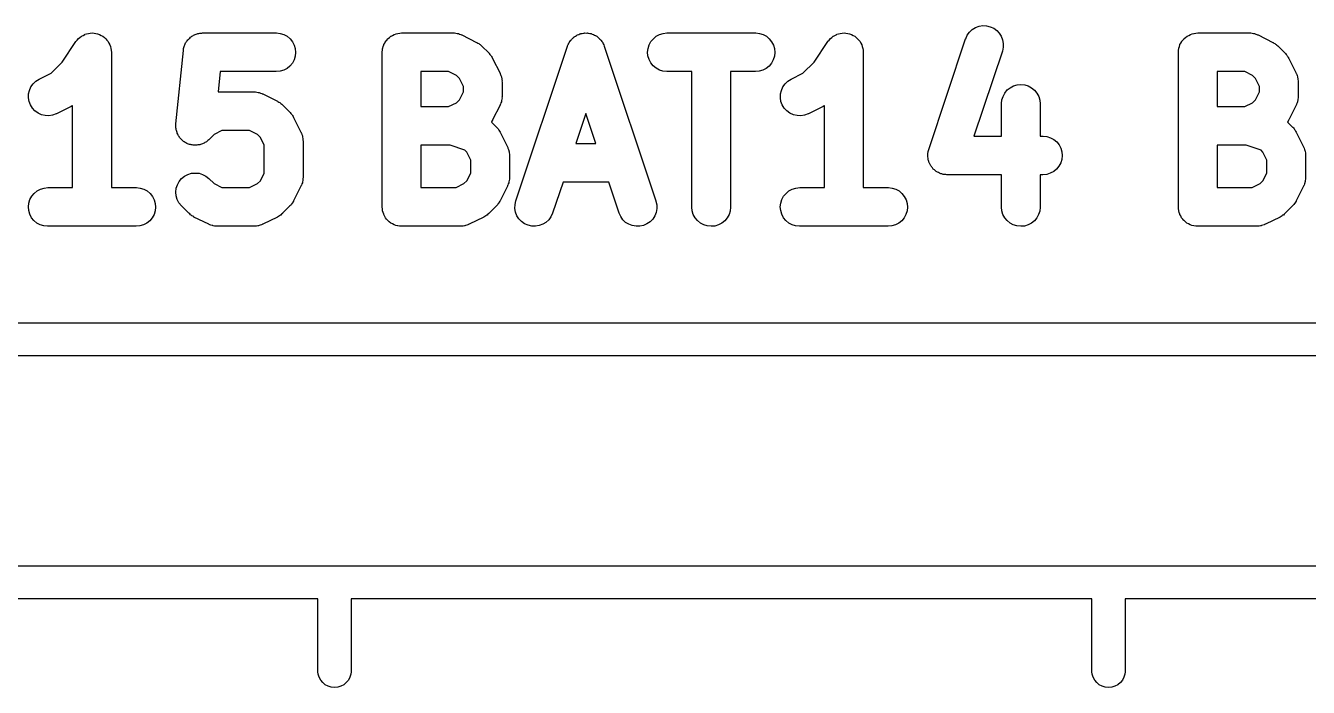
# Model space of a CAD drawing. Extents: x 1 to 169, y -122 to 5.
# Drawn here: x 15.85 to 21.65, y -121.65 to -118.66 of the extents above; entities that cross this region are included whole.
import ezdxf

# ---------------------------------------------------------------- set-up
doc = ezdxf.new("R2010")
doc.units = 0
doc.header["$MEASUREMENT"] = 0
doc.layers.add('BLACK', color=7, linetype='CONTINUOUS')

msp = doc.modelspace()

# ---------------------------------------------------------------- linework, layer by layer
at = {"layer": 'BLACK', "linetype": 'CONTINUOUS'}
for p, q in [((20.1338, -118.674), (20.1484, -118.665)), ((20.1484, -118.665), (20.1644, -118.659)), ((20.1644, -118.659), (20.1812, -118.656)), ((20.1812, -118.656), (20.1983, -118.657)), ((20.1983, -118.657), (20.2149, -118.661)), ((20.2149, -118.661), (20.2305, -118.668)), ((20.2305, -118.668), (20.2443, -118.678)), ((16.0187, -118.821), (16.0805, -118.728)), ((16.0805, -118.728), (16.0811, -118.727)), ((16.0811, -118.727), (16.0811, -118.727)), ((16.0811, -118.727), (16.0811, -118.727)), ((16.0811, -118.727), (16.0812, -118.727)), ((16.0812, -118.727), (16.0865, -118.721)), ((16.0865, -118.721), (16.0921, -118.714)), ((16.0921, -118.714), (16.0922, -118.714)), ((16.0922, -118.714), (16.0985, -118.709)), ((16.0922, -118.714), (16.0922, -118.714)), ((16.0985, -118.709), (16.1054, -118.703)), ((16.1054, -118.703), (16.1055, -118.703)), ((16.1055, -118.703), (16.1127, -118.7)), ((16.1055, -118.703), (16.1055, -118.703)), ((16.1127, -118.7), (16.1206, -118.696)), ((16.1206, -118.696), (16.1207, -118.695)), ((16.1206, -118.696), (16.1206, -118.696)), ((16.1207, -118.695), (16.1288, -118.693)), ((16.1288, -118.693), (16.1369, -118.691)), ((16.1369, -118.691), (16.137, -118.691)), ((16.137, -118.691), (16.1371, -118.691)), ((16.1371, -118.691), (16.1457, -118.69)), ((16.1457, -118.69), (16.1539, -118.689)), ((16.1539, -118.689), (16.154, -118.689)), ((16.154, -118.689), (16.1541, -118.689)), ((16.1541, -118.689), (16.1624, -118.69)), ((16.1624, -118.69), (16.1709, -118.691)), ((16.1709, -118.691), (16.171, -118.691)), ((16.171, -118.691), (16.1711, -118.691)), ((16.1711, -118.691), (16.1789, -118.693)), ((16.1789, -118.693), (16.1872, -118.696)), ((16.1872, -118.696), (16.1873, -118.696)), ((16.1873, -118.696), (16.1874, -118.696)), ((16.1874, -118.696), (16.1947, -118.7)), ((16.1947, -118.7), (16.2023, -118.704)), ((16.2023, -118.704), (16.2023, -118.704)), ((16.2023, -118.704), (16.2024, -118.704)), ((16.2024, -118.704), (16.2092, -118.71)), ((16.2092, -118.71), (16.2154, -118.715)), ((16.2154, -118.715), (16.2155, -118.715)), ((16.2155, -118.715), (16.2155, -118.715)), ((16.2155, -118.715), (16.2209, -118.722)), ((16.2209, -118.722), (16.2262, -118.728)), ((16.2262, -118.728), (16.2262, -118.728)), ((16.2262, -118.728), (16.2263, -118.728)), ((16.2263, -118.728), (16.2301, -118.736)), ((16.5789, -118.731), (16.5808, -118.728)), ((16.5808, -118.728), (16.5838, -118.724)), ((16.5838, -118.724), (16.5864, -118.72)), ((16.5864, -118.72), (16.5892, -118.718)), ((16.5892, -118.718), (16.5917, -118.715)), ((16.5917, -118.715), (16.5953, -118.712)), ((16.5953, -118.712), (16.5986, -118.708)), ((16.5986, -118.708), (16.6019, -118.706)), ((16.6019, -118.706), (16.6049, -118.704)), ((16.6049, -118.704), (16.609, -118.702)), ((16.609, -118.702), (16.6129, -118.699)), ((16.6129, -118.699), (16.6166, -118.698)), ((16.6166, -118.698), (16.62, -118.696)), ((16.62, -118.696), (16.6245, -118.694)), ((16.6245, -118.694), (16.6288, -118.693)), ((16.6288, -118.693), (16.6326, -118.692)), ((16.6326, -118.692), (16.6363, -118.691)), ((16.6363, -118.691), (16.641, -118.69)), ((16.641, -118.69), (16.6456, -118.69)), ((16.6456, -118.69), (16.6495, -118.69)), ((16.6495, -118.69), (16.6533, -118.689)), ((16.6533, -118.689), (16.9867, -118.689)), ((16.9867, -118.689), (16.9879, -118.689)), ((16.9879, -118.689), (17.0049, -118.691)), ((17.0049, -118.691), (17.0211, -118.696)), ((17.0211, -118.696), (17.0361, -118.704)), ((17.0361, -118.704), (17.0492, -118.715)), ((17.0492, -118.715), (17.0599, -118.729)), ((17.4769, -118.735), (17.4808, -118.728)), ((17.4808, -118.728), (17.481, -118.727)), ((17.481, -118.727), (17.4811, -118.727)), ((17.4811, -118.727), (17.4865, -118.721)), ((17.4865, -118.721), (17.4917, -118.715)), ((17.4917, -118.715), (17.4919, -118.714)), ((17.4919, -118.714), (17.4921, -118.714)), ((17.4921, -118.714), (17.4986, -118.709)), ((17.4986, -118.709), (17.5049, -118.704)), ((17.5049, -118.704), (17.5052, -118.704)), ((17.5052, -118.704), (17.5054, -118.703)), ((17.5054, -118.703), (17.5127, -118.7)), ((17.5127, -118.7), (17.52, -118.696)), ((17.52, -118.696), (17.5203, -118.696)), ((17.5203, -118.696), (17.5206, -118.696)), ((17.5206, -118.696), (17.5284, -118.693)), ((17.5284, -118.693), (17.5363, -118.691)), ((17.5363, -118.691), (17.5366, -118.691)), ((17.5366, -118.691), (17.5369, -118.691)), ((17.5369, -118.691), (17.5451, -118.69)), ((17.5451, -118.69), (17.5533, -118.689)), ((17.5533, -118.689), (17.7867, -118.689)), ((17.7867, -118.689), (17.7879, -118.689)), ((17.7879, -118.689), (17.7904, -118.689)), ((17.7904, -118.689), (17.793, -118.689)), ((17.793, -118.689), (17.7989, -118.69)), ((17.7989, -118.69), (17.8049, -118.691)), ((17.8049, -118.691), (17.8073, -118.692)), ((17.8073, -118.692), (17.8099, -118.692)), ((17.8099, -118.692), (17.8154, -118.694)), ((17.8154, -118.694), (17.8211, -118.696)), ((17.8211, -118.696), (17.8234, -118.697)), ((17.8234, -118.697), (17.8258, -118.698)), ((17.8258, -118.698), (17.8925, -118.732)), ((18.3112, -118.732), (18.3148, -118.727)), ((18.3148, -118.727), (18.3181, -118.722)), ((18.3181, -118.722), (18.3198, -118.721)), ((18.3198, -118.721), (18.3213, -118.719)), ((18.3213, -118.719), (18.3257, -118.714)), ((18.3257, -118.714), (18.3299, -118.71)), ((18.3299, -118.71), (18.332, -118.709)), ((18.332, -118.709), (18.3338, -118.707)), ((18.3338, -118.707), (18.339, -118.704)), ((18.339, -118.704), (18.3439, -118.7)), ((18.3439, -118.7), (18.3462, -118.699)), ((18.3462, -118.699), (18.3484, -118.698)), ((18.3484, -118.698), (18.354, -118.696)), ((18.354, -118.696), (18.3596, -118.693)), ((18.3596, -118.693), (18.362, -118.693)), ((18.362, -118.693), (18.3644, -118.692)), ((18.3644, -118.692), (18.3703, -118.691)), ((18.3703, -118.691), (18.3763, -118.69)), ((18.3763, -118.69), (18.3788, -118.69)), ((18.3788, -118.69), (18.3812, -118.689)), ((18.3812, -118.689), (18.3873, -118.69)), ((18.3873, -118.69), (18.3933, -118.689)), ((18.3933, -118.689), (18.3958, -118.69)), ((18.3958, -118.69), (18.3983, -118.69)), ((18.3983, -118.69), (18.4042, -118.691)), ((18.4042, -118.691), (18.4101, -118.692)), ((18.4101, -118.692), (18.4125, -118.693)), ((18.4125, -118.693), (18.4149, -118.694)), ((18.4149, -118.694), (18.4204, -118.696)), ((18.4204, -118.696), (18.4261, -118.699)), ((18.4261, -118.699), (18.4282, -118.7)), ((18.4282, -118.7), (18.4305, -118.701)), ((18.4305, -118.701), (18.4354, -118.704)), ((18.4354, -118.704), (18.4405, -118.708)), ((18.4405, -118.708), (18.4423, -118.709)), ((18.4423, -118.709), (18.4443, -118.711)), ((18.4443, -118.711), (18.4485, -118.715)), ((18.4485, -118.715), (18.4529, -118.719)), ((18.4529, -118.719), (18.4543, -118.721)), ((18.4543, -118.721), (18.456, -118.723)), ((18.456, -118.723), (18.4592, -118.728)), ((18.4592, -118.728), (18.4627, -118.733)), ((18.6727, -118.743), (18.6808, -118.728)), ((18.6808, -118.728), (18.6917, -118.715)), ((18.6917, -118.715), (18.7049, -118.704)), ((18.7049, -118.704), (18.72, -118.696)), ((18.72, -118.696), (18.7363, -118.691)), ((18.7363, -118.691), (18.7533, -118.689)), ((18.7533, -118.689), (19.1533, -118.689)), ((19.1533, -118.689), (19.1546, -118.689)), ((19.1546, -118.689), (19.1715, -118.691)), ((19.1715, -118.691), (19.1878, -118.696)), ((19.1878, -118.696), (19.2028, -118.704)), ((19.2028, -118.704), (19.2158, -118.715)), ((19.2158, -118.715), (19.2265, -118.729)), ((19.4187, -118.821), (19.4805, -118.728)), ((19.4805, -118.728), (19.4811, -118.727)), ((19.4811, -118.727), (19.4811, -118.727)), ((19.4811, -118.727), (19.4811, -118.727)), ((19.4811, -118.727), (19.4812, -118.727)), ((19.4812, -118.727), (19.4865, -118.721)), ((19.4865, -118.721), (19.4921, -118.714)), ((19.4921, -118.714), (19.4922, -118.714)), ((19.4922, -118.714), (19.4985, -118.709)), ((19.4922, -118.714), (19.4922, -118.714)), ((19.4985, -118.709), (19.5054, -118.703)), ((19.5054, -118.703), (19.5055, -118.703)), ((19.5055, -118.703), (19.5127, -118.7)), ((19.5055, -118.703), (19.5055, -118.703)), ((19.5127, -118.7), (19.5206, -118.696)), ((19.5206, -118.696), (19.5207, -118.695)), ((19.5206, -118.696), (19.5206, -118.696)), ((19.5207, -118.695), (19.5288, -118.693)), ((19.5288, -118.693), (19.5369, -118.691)), ((19.5369, -118.691), (19.537, -118.691)), ((19.537, -118.691), (19.5371, -118.691)), ((19.5371, -118.691), (19.5457, -118.69)), ((19.5457, -118.69), (19.5539, -118.689)), ((19.5539, -118.689), (19.554, -118.689)), ((19.554, -118.689), (19.5541, -118.689)), ((19.5541, -118.689), (19.5624, -118.69)), ((19.5624, -118.69), (19.5709, -118.691)), ((19.5709, -118.691), (19.571, -118.691)), ((19.571, -118.691), (19.5711, -118.691)), ((19.5711, -118.691), (19.5789, -118.693)), ((19.5789, -118.693), (19.5872, -118.696)), ((19.5872, -118.696), (19.5873, -118.696)), ((19.5873, -118.696), (19.5874, -118.696)), ((19.5874, -118.696), (19.5947, -118.7)), ((19.5947, -118.7), (19.6023, -118.704)), ((19.6023, -118.704), (19.6023, -118.704)), ((19.6023, -118.704), (19.6024, -118.704)), ((19.6024, -118.704), (19.6092, -118.71)), ((19.6092, -118.71), (19.6154, -118.715)), ((19.6154, -118.715), (19.6155, -118.715)), ((19.6155, -118.715), (19.6155, -118.715)), ((19.6155, -118.715), (19.6209, -118.722)), ((19.6209, -118.722), (19.6262, -118.728)), ((19.6262, -118.728), (19.6262, -118.728)), ((19.6262, -118.728), (19.6263, -118.728)), ((19.6263, -118.728), (19.6301, -118.736)), ((19.937, -119.216), (20.1037, -118.716)), ((20.1037, -118.716), (20.1041, -118.715)), ((20.1041, -118.715), (20.1112, -118.699)), ((20.1112, -118.699), (20.1213, -118.685)), ((20.1213, -118.685), (20.1338, -118.674)), ((20.2443, -118.678), (20.256, -118.69)), ((20.256, -118.69), (20.2651, -118.704)), ((20.2651, -118.704), (20.2711, -118.72)), ((20.2711, -118.72), (20.274, -118.737)), ((21.0769, -118.735), (21.0808, -118.728)), ((21.0808, -118.728), (21.081, -118.727)), ((21.081, -118.727), (21.0811, -118.727)), ((21.0811, -118.727), (21.0865, -118.721)), ((21.0865, -118.721), (21.0917, -118.715)), ((21.0917, -118.715), (21.0919, -118.714)), ((21.0919, -118.714), (21.0921, -118.714)), ((21.0921, -118.714), (21.0986, -118.709)), ((21.0986, -118.709), (21.1049, -118.704)), ((21.1049, -118.704), (21.1052, -118.704)), ((21.1052, -118.704), (21.1054, -118.703)), ((21.1054, -118.703), (21.1127, -118.7)), ((21.1127, -118.7), (21.12, -118.696)), ((21.12, -118.696), (21.1203, -118.696)), ((21.1203, -118.696), (21.1206, -118.696)), ((21.1206, -118.696), (21.1284, -118.693)), ((21.1284, -118.693), (21.1363, -118.691)), ((21.1363, -118.691), (21.1366, -118.691)), ((21.1366, -118.691), (21.1369, -118.691)), ((21.1369, -118.691), (21.1451, -118.69)), ((21.1451, -118.69), (21.1533, -118.689)), ((21.1533, -118.689), (21.3867, -118.689)), ((21.3867, -118.689), (21.3879, -118.689)), ((21.3879, -118.689), (21.3904, -118.689)), ((21.3904, -118.689), (21.393, -118.689)), ((21.393, -118.689), (21.3989, -118.69)), ((21.3989, -118.69), (21.4049, -118.691)), ((21.4049, -118.691), (21.4073, -118.692)), ((21.4073, -118.692), (21.4099, -118.692)), ((21.4099, -118.692), (21.4154, -118.694)), ((21.4154, -118.694), (21.4211, -118.696)), ((21.4211, -118.696), (21.4234, -118.697)), ((21.4234, -118.697), (21.4258, -118.698)), ((21.4258, -118.698), (21.4925, -118.732)), ((16.2301, -118.736), (16.2342, -118.743)), ((16.2342, -118.743), (16.2343, -118.743)), ((16.2343, -118.743), (16.2343, -118.743)), ((16.2343, -118.743), (16.2365, -118.751)), ((16.2365, -118.751), (16.2392, -118.76)), ((16.2392, -118.76), (16.2392, -118.76)), ((16.2392, -118.76), (16.2392, -118.76)), ((16.2392, -118.76), (16.2399, -118.767)), ((16.2399, -118.767), (16.2408, -118.777)), ((16.2408, -118.777), (16.2408, -119.389)), ((16.5329, -119.101), (16.5663, -118.768)), ((16.5663, -118.768), (16.5664, -118.767)), ((16.5664, -118.767), (16.5672, -118.763)), ((16.5672, -118.763), (16.5676, -118.759)), ((16.5676, -118.759), (16.569, -118.755)), ((16.569, -118.755), (16.57, -118.75)), ((16.57, -118.75), (16.5715, -118.746)), ((16.5715, -118.746), (16.5727, -118.743)), ((16.5727, -118.743), (16.5749, -118.739)), ((16.5749, -118.739), (16.5767, -118.734)), ((16.5767, -118.734), (16.5789, -118.731)), ((17.0599, -118.729), (17.0678, -118.744)), ((17.0678, -118.744), (17.0726, -118.76)), ((17.0742, -118.777), (17.0724, -118.794)), ((17.0726, -118.76), (17.0742, -118.777)), ((17.4658, -118.775), (17.4668, -118.767)), ((17.4658, -118.776), (17.4658, -118.775)), ((17.4658, -118.777), (17.4658, -118.776)), ((17.4658, -118.776), (17.4658, -118.776)), ((17.4658, -118.776), (17.4658, -118.776)), ((17.4658, -119.477), (17.4658, -118.777)), ((17.4668, -118.767), (17.4676, -118.759)), ((17.4676, -118.759), (17.4677, -118.759)), ((17.4677, -118.758), (17.4702, -118.751)), ((17.4677, -118.759), (17.4677, -118.758)), ((17.4702, -118.751), (17.4727, -118.743)), ((17.4727, -118.743), (17.4728, -118.742)), ((17.4728, -118.742), (17.4729, -118.742)), ((17.4729, -118.742), (17.4769, -118.735)), ((17.8925, -118.732), (17.8936, -118.732)), ((17.8936, -118.732), (17.8977, -118.735)), ((17.8977, -118.735), (17.902, -118.737)), ((17.902, -118.737), (17.9048, -118.74)), ((17.9048, -118.74), (17.9079, -118.742)), ((17.9079, -118.742), (17.9114, -118.745)), ((17.9114, -118.745), (17.9152, -118.748)), ((17.9152, -118.748), (17.9485, -118.781)), ((17.9485, -118.781), (17.9494, -118.782)), ((17.9494, -118.782), (17.9525, -118.786)), ((17.9525, -118.786), (17.9558, -118.79)), ((18.0703, -119.449), (18.3037, -118.749)), ((18.3037, -118.749), (18.3041, -118.748)), ((18.3041, -118.748), (18.3066, -118.742)), ((18.3066, -118.742), (18.3088, -118.737)), ((18.3088, -118.737), (18.3102, -118.735)), ((18.3102, -118.735), (18.3112, -118.732)), ((18.4627, -118.733), (18.4637, -118.736)), ((18.4637, -118.736), (18.4651, -118.738)), ((18.4651, -118.738), (18.4672, -118.743)), ((18.4672, -118.743), (18.4697, -118.749)), ((18.4697, -118.749), (18.703, -119.449)), ((18.6658, -118.776), (18.6676, -118.759)), ((18.6674, -118.793), (18.6658, -118.776)), ((18.6676, -118.759), (18.6727, -118.743)), ((19.2265, -118.729), (19.2345, -118.744)), ((19.2345, -118.744), (19.2393, -118.76)), ((19.2408, -118.777), (19.239, -118.794)), ((19.2393, -118.76), (19.2408, -118.777)), ((19.6301, -118.736), (19.6342, -118.743)), ((19.6342, -118.743), (19.6343, -118.743)), ((19.6343, -118.743), (19.6343, -118.743)), ((19.6343, -118.743), (19.6365, -118.751)), ((19.6365, -118.751), (19.6392, -118.76)), ((19.6392, -118.76), (19.6392, -118.76)), ((19.6392, -118.76), (19.6392, -118.76)), ((19.6392, -118.76), (19.6399, -118.767)), ((19.6399, -118.767), (19.6408, -118.777)), ((19.6408, -118.777), (19.6408, -119.389)), ((20.2697, -118.771), (20.1414, -119.156)), ((20.2735, -118.754), (20.2697, -118.771)), ((20.274, -118.737), (20.2735, -118.754)), ((21.0658, -118.775), (21.0668, -118.767)), ((21.0658, -118.776), (21.0658, -118.775)), ((21.0658, -118.777), (21.0658, -118.776)), ((21.0658, -118.776), (21.0658, -118.776)), ((21.0658, -118.776), (21.0658, -118.776)), ((21.0658, -119.477), (21.0658, -118.777)), ((21.0668, -118.767), (21.0676, -118.759)), ((21.0676, -118.759), (21.0677, -118.759)), ((21.0677, -118.758), (21.0702, -118.751)), ((21.0677, -118.759), (21.0677, -118.758)), ((21.0702, -118.751), (21.0727, -118.743)), ((21.0727, -118.743), (21.0728, -118.742)), ((21.0728, -118.742), (21.0729, -118.742)), ((21.0729, -118.742), (21.0769, -118.735)), ((21.4925, -118.732), (21.4936, -118.732)), ((21.4936, -118.732), (21.4977, -118.735)), ((21.4977, -118.735), (21.502, -118.737)), ((21.502, -118.737), (21.5048, -118.74)), ((21.5048, -118.74), (21.5079, -118.742)), ((21.5079, -118.742), (21.5114, -118.745)), ((21.5114, -118.745), (21.5152, -118.748)), ((21.5152, -118.748), (21.5485, -118.781)), ((21.5485, -118.781), (21.5494, -118.782)), ((21.5494, -118.782), (21.5525, -118.786)), ((21.5525, -118.786), (21.5558, -118.79)), ((15.9682, -118.871), (16.0187, -118.821)), ((17.0483, -118.839), (17.0351, -118.85)), ((17.0592, -118.826), (17.0483, -118.839)), ((17.0673, -118.811), (17.0592, -118.826)), ((17.0724, -118.794), (17.0673, -118.811)), ((17.9558, -118.79), (17.9578, -118.793)), ((17.9578, -118.793), (17.96, -118.796)), ((17.96, -118.796), (17.9623, -118.8)), ((17.9623, -118.8), (17.9649, -118.804)), ((17.9649, -118.804), (17.9983, -118.871)), ((18.6722, -118.809), (18.6674, -118.793)), ((18.6801, -118.825), (18.6722, -118.809)), ((18.6908, -118.838), (18.6801, -118.825)), ((18.7039, -118.849), (18.6908, -118.838)), ((19.215, -118.839), (19.2018, -118.85)), ((19.2259, -118.826), (19.215, -118.839)), ((19.234, -118.811), (19.2259, -118.826)), ((19.239, -118.794), (19.234, -118.811)), ((19.3682, -118.871), (19.4187, -118.821)), ((21.5558, -118.79), (21.5578, -118.793)), ((21.5578, -118.793), (21.5601, -118.796)), ((21.5601, -118.796), (21.5623, -118.8)), ((21.5623, -118.8), (21.5649, -118.804)), ((21.5649, -118.804), (21.5983, -118.871)), ((15.8997, -118.907), (15.9142, -118.898)), ((15.9142, -118.898), (15.9682, -118.871)), ((16.7325, -118.864), (16.7234, -118.956)), ((16.9867, -118.864), (16.7325, -118.864)), ((17.0037, -118.862), (16.9867, -118.864)), ((17.02, -118.858), (17.0037, -118.862)), ((17.0351, -118.85), (17.02, -118.858)), ((17.6408, -118.864), (17.6408, -119.022)), ((17.766, -118.864), (17.6408, -118.864)), ((17.8015, -118.882), (17.766, -118.864)), ((17.8148, -118.895), (17.8015, -118.882)), ((17.8325, -118.931), (17.8148, -118.895)), ((17.9983, -118.871), (17.9988, -118.872)), ((17.9988, -118.872), (17.9997, -118.874)), ((17.9997, -118.874), (18.0009, -118.877)), ((18.0009, -118.877), (18.0026, -118.882)), ((18.0026, -118.882), (18.0047, -118.888)), ((18.0047, -118.888), (18.0051, -118.891)), ((18.0051, -118.891), (18.0058, -118.893)), ((18.0058, -118.893), (18.0064, -118.899)), ((18.0064, -118.899), (18.0073, -118.905)), ((18.7189, -118.857), (18.7039, -118.849)), ((18.7351, -118.862), (18.7189, -118.857)), ((18.7521, -118.864), (18.7351, -118.862)), ((18.7533, -118.864), (18.7521, -118.864)), ((18.8658, -118.864), (18.7533, -118.864)), ((18.8658, -119.477), (18.8658, -118.864)), ((19.1533, -118.864), (19.0408, -118.864)), ((19.0408, -118.864), (19.0408, -119.477)), ((19.1703, -118.862), (19.1533, -118.864)), ((19.1867, -118.858), (19.1703, -118.862)), ((19.2018, -118.85), (19.1867, -118.858)), ((19.2997, -118.907), (19.3142, -118.898)), ((19.3142, -118.898), (19.3682, -118.871)), ((21.2408, -118.864), (21.2408, -119.022)), ((21.366, -118.864), (21.2408, -118.864)), ((21.4015, -118.882), (21.366, -118.864)), ((21.4148, -118.895), (21.4015, -118.882)), ((21.4325, -118.931), (21.4148, -118.895)), ((21.5983, -118.871), (21.5988, -118.872)), ((21.5988, -118.872), (21.5997, -118.874)), ((21.5997, -118.874), (21.6009, -118.877)), ((21.6009, -118.877), (21.6026, -118.882)), ((21.6026, -118.882), (21.6047, -118.888)), ((21.6047, -118.888), (21.6051, -118.891)), ((21.6051, -118.891), (21.6058, -118.893)), ((21.6058, -118.893), (21.6064, -118.899)), ((21.6064, -118.899), (21.6073, -118.905)), ((15.8666, -118.965), (15.8704, -118.949)), ((15.8704, -118.949), (15.8774, -118.933)), ((15.8774, -118.933), (15.8873, -118.919)), ((15.8873, -118.919), (15.8997, -118.907)), ((16.7234, -118.956), (16.8867, -118.956)), ((16.8867, -118.956), (16.8879, -118.956)), ((16.8879, -118.956), (16.8904, -118.956)), ((16.8904, -118.956), (16.893, -118.956)), ((16.893, -118.956), (16.8989, -118.957)), ((16.8989, -118.957), (16.9049, -118.958)), ((16.9049, -118.958), (16.9073, -118.959)), ((16.9073, -118.959), (16.9098, -118.959)), ((16.9098, -118.959), (16.9154, -118.961)), ((17.8148, -118.991), (17.8325, -118.956)), ((17.8325, -118.956), (17.8325, -118.931)), ((18.0073, -118.905), (18.0072, -118.907)), ((18.0072, -118.907), (18.0075, -118.91)), ((18.0075, -118.91), (18.0075, -118.977)), ((19.2666, -118.965), (19.2704, -118.949)), ((19.2704, -118.949), (19.2774, -118.933)), ((19.2774, -118.933), (19.2873, -118.919)), ((19.2873, -118.919), (19.2997, -118.907)), ((20.2811, -118.961), (20.2921, -118.947)), ((20.2921, -118.947), (20.3054, -118.937)), ((20.3054, -118.937), (20.3206, -118.929)), ((20.3206, -118.929), (20.3369, -118.924)), ((20.3369, -118.924), (20.3539, -118.923)), ((20.3539, -118.923), (20.3709, -118.924)), ((20.3709, -118.924), (20.3872, -118.929)), ((20.3872, -118.929), (20.4023, -118.937)), ((20.4023, -118.937), (20.4154, -118.948)), ((20.4154, -118.948), (20.4262, -118.962)), ((21.4148, -118.991), (21.4325, -118.956)), ((21.4325, -118.956), (21.4325, -118.931)), ((21.6073, -118.905), (21.6072, -118.907)), ((21.6072, -118.907), (21.6075, -118.91)), ((21.6075, -118.91), (21.6075, -118.977)), ((15.866, -118.982), (15.8666, -118.965)), ((15.8688, -118.999), (15.866, -118.982)), ((15.8748, -119.015), (15.8688, -118.999)), ((15.8838, -119.03), (15.8748, -119.015)), ((16.0658, -119.018), (16.0633, -119.019)), ((16.0658, -119.389), (16.0658, -119.018)), ((16.9154, -118.961), (16.9211, -118.963)), ((16.9211, -118.963), (16.9234, -118.964)), ((16.9234, -118.964), (16.9258, -118.965)), ((16.9258, -118.965), (16.9925, -118.998)), ((16.9925, -118.998), (16.9936, -118.999)), ((16.9936, -118.999), (16.9977, -119.002)), ((16.9977, -119.002), (17.002, -119.004)), ((17.002, -119.004), (17.0048, -119.006)), ((17.0048, -119.006), (17.0079, -119.008)), ((17.0079, -119.008), (17.0114, -119.012)), ((17.0114, -119.012), (17.0152, -119.015)), ((17.0152, -119.015), (17.0485, -119.048)), ((17.766, -119.022), (17.8015, -119.005)), ((17.8015, -119.005), (17.8148, -118.991)), ((17.9983, -119.016), (17.9649, -119.082)), ((17.9992, -119.013), (17.9983, -119.016)), ((18.0004, -119.011), (17.9992, -119.013)), ((18.0022, -119.005), (18.0004, -119.011)), ((18.0044, -119), (18.0022, -119.005)), ((18.0048, -118.997), (18.0044, -119)), ((18.0056, -118.995), (18.0048, -118.997)), ((18.0063, -118.989), (18.0056, -118.995)), ((18.0073, -118.983), (18.0063, -118.989)), ((18.0075, -118.978), (18.0072, -118.98)), ((18.0072, -118.98), (18.0073, -118.983)), ((18.0075, -118.977), (18.0075, -118.978)), ((19.266, -118.982), (19.2666, -118.965)), ((19.2688, -118.999), (19.266, -118.982)), ((19.2748, -119.015), (19.2688, -118.999)), ((19.2838, -119.03), (19.2748, -119.015)), ((19.4658, -119.018), (19.4633, -119.019)), ((19.4658, -119.389), (19.4658, -119.018)), ((20.2658, -119.009), (20.2677, -118.992)), ((20.2658, -119.01), (20.2658, -119.009)), ((20.2658, -119.156), (20.2658, -119.01)), ((20.2677, -118.992), (20.2729, -118.976)), ((20.2729, -118.976), (20.2811, -118.961)), ((20.4262, -118.962), (20.4342, -118.977)), ((20.4342, -118.977), (20.4392, -118.993)), ((20.4392, -118.993), (20.4408, -119.01)), ((20.4408, -119.01), (20.4408, -119.156)), ((21.366, -119.022), (21.4015, -119.005)), ((21.4015, -119.005), (21.4148, -118.991)), ((21.5983, -119.016), (21.5649, -119.082)), ((21.5992, -119.013), (21.5983, -119.016)), ((21.6004, -119.011), (21.5992, -119.013)), ((21.6022, -119.005), (21.6004, -119.011)), ((21.6044, -119), (21.6022, -119.005)), ((21.6048, -118.997), (21.6044, -119)), ((21.6056, -118.995), (21.6048, -118.997)), ((21.6063, -118.989), (21.6056, -118.995)), ((21.6073, -118.983), (21.6063, -118.989)), ((21.6075, -118.978), (21.6072, -118.98)), ((21.6072, -118.98), (21.6073, -118.983)), ((21.6075, -118.977), (21.6075, -118.978)), ((15.8954, -119.042), (15.8838, -119.03)), ((15.9093, -119.052), (15.8954, -119.042)), ((15.9248, -119.059), (15.9093, -119.052)), ((15.9414, -119.063), (15.9248, -119.059)), ((15.9585, -119.064), (15.9414, -119.063)), ((15.9753, -119.061), (15.9585, -119.064)), ((15.9914, -119.055), (15.9753, -119.061)), ((15.9925, -119.055), (15.9914, -119.055)), ((16.0591, -119.022), (15.9925, -119.055)), ((16.0633, -119.019), (16.0591, -119.022)), ((17.0485, -119.048), (17.0494, -119.049)), ((17.0494, -119.049), (17.0525, -119.053)), ((17.0525, -119.053), (17.0558, -119.056)), ((17.0558, -119.056), (17.0578, -119.06)), ((17.0578, -119.06), (17.0601, -119.062)), ((17.0601, -119.062), (17.0623, -119.067)), ((17.0623, -119.067), (17.0649, -119.071)), ((17.0649, -119.071), (17.0983, -119.138)), ((17.6408, -119.022), (17.766, -119.022)), ((18.3867, -119.053), (18.3414, -119.189)), ((18.4319, -119.189), (18.3867, -119.053)), ((19.2954, -119.042), (19.2838, -119.03)), ((19.3093, -119.052), (19.2954, -119.042)), ((19.3248, -119.059), (19.3093, -119.052)), ((19.3414, -119.063), (19.3248, -119.059)), ((19.3585, -119.064), (19.3414, -119.063)), ((19.3753, -119.061), (19.3585, -119.064)), ((19.3914, -119.055), (19.3753, -119.061)), ((19.3925, -119.055), (19.3914, -119.055)), ((19.4591, -119.022), (19.3925, -119.055)), ((19.4633, -119.019), (19.4591, -119.022)), ((21.2408, -119.022), (21.366, -119.022)), ((16.5325, -119.11), (16.5329, -119.106)), ((16.5329, -119.114), (16.5325, -119.11)), ((16.5329, -119.106), (16.5329, -119.101)), ((16.5329, -119.118), (16.5329, -119.114)), ((16.5337, -119.123), (16.5329, -119.118)), ((16.5341, -119.127), (16.5337, -119.123)), ((16.5353, -119.131), (16.5341, -119.127)), ((16.5362, -119.135), (16.5353, -119.131)), ((16.7407, -119.131), (16.7052, -119.149)), ((16.866, -119.131), (16.7407, -119.131)), ((16.9015, -119.149), (16.866, -119.131)), ((17.9594, -119.092), (17.9592, -119.092)), ((17.9592, -119.092), (17.9819, -119.115)), ((17.9617, -119.088), (17.9594, -119.092)), ((17.9644, -119.084), (17.9617, -119.088)), ((17.9649, -119.082), (17.9644, -119.084)), ((17.9819, -119.115), (17.9827, -119.116)), ((17.9827, -119.116), (17.9858, -119.119)), ((17.9858, -119.119), (17.9892, -119.123)), ((17.9892, -119.123), (17.9911, -119.126)), ((17.9911, -119.126), (17.9934, -119.129)), ((17.9934, -119.129), (17.9956, -119.133)), ((17.9956, -119.133), (17.9983, -119.138)), ((21.5594, -119.092), (21.5592, -119.092)), ((21.5592, -119.092), (21.5819, -119.115)), ((21.5617, -119.088), (21.5594, -119.092)), ((21.5644, -119.084), (21.5617, -119.088)), ((21.5649, -119.082), (21.5644, -119.084)), ((21.5819, -119.115), (21.5827, -119.116)), ((21.5827, -119.116), (21.5858, -119.119)), ((21.5858, -119.119), (21.5892, -119.123)), ((21.5892, -119.123), (21.5911, -119.126)), ((21.5911, -119.126), (21.5934, -119.129)), ((21.5934, -119.129), (21.5956, -119.133)), ((21.5956, -119.133), (21.5983, -119.138)), ((16.5378, -119.139), (16.5362, -119.135)), ((16.539, -119.143), (16.5378, -119.139)), ((16.541, -119.147), (16.539, -119.143)), ((16.5427, -119.151), (16.541, -119.147)), ((16.545, -119.154), (16.5427, -119.151)), ((16.547, -119.158), (16.545, -119.154)), ((16.5497, -119.162), (16.547, -119.158)), ((16.5521, -119.165), (16.5497, -119.162)), ((16.555, -119.168), (16.5521, -119.165)), ((16.5577, -119.171), (16.555, -119.168)), ((16.561, -119.174), (16.5577, -119.171)), ((16.5641, -119.177), (16.561, -119.174)), ((16.5676, -119.18), (16.5641, -119.177)), ((16.5708, -119.182), (16.5676, -119.18)), ((16.5746, -119.184), (16.5708, -119.182)), ((16.5782, -119.187), (16.5746, -119.184)), ((16.5821, -119.189), (16.5782, -119.187)), ((16.5858, -119.191), (16.5821, -119.189)), ((16.59, -119.192), (16.5858, -119.191)), ((16.594, -119.194), (16.59, -119.192)), ((16.6485, -119.192), (16.6445, -119.194)), ((16.6525, -119.191), (16.6485, -119.192)), ((16.6564, -119.189), (16.6525, -119.191)), ((16.6604, -119.188), (16.6564, -119.189)), ((16.6639, -119.185), (16.6604, -119.188)), ((16.6677, -119.183), (16.6639, -119.185)), ((16.6711, -119.181), (16.6677, -119.183)), ((16.6747, -119.178), (16.6711, -119.181)), ((16.6777, -119.175), (16.6747, -119.178)), ((16.681, -119.173), (16.6777, -119.175)), ((16.6819, -119.172), (16.681, -119.173)), ((16.7052, -119.149), (16.6819, -119.172)), ((16.9148, -119.162), (16.9015, -119.149)), ((16.9325, -119.197), (16.9148, -119.162)), ((17.0983, -119.138), (17.0988, -119.139)), ((17.0988, -119.139), (17.0997, -119.141)), ((17.0997, -119.141), (17.1009, -119.143)), ((17.1009, -119.143), (17.1026, -119.149)), ((17.1026, -119.149), (17.1047, -119.155)), ((17.1047, -119.155), (17.1051, -119.157)), ((17.1051, -119.157), (17.1058, -119.16)), ((17.1058, -119.16), (17.1064, -119.166)), ((17.1064, -119.166), (17.1073, -119.172)), ((17.1073, -119.172), (17.1072, -119.174)), ((17.1072, -119.174), (17.1075, -119.177)), ((17.1075, -119.177), (17.1075, -119.343)), ((17.9983, -119.138), (18.0316, -119.204)), ((18.3414, -119.189), (18.4319, -119.189)), ((20.1414, -119.156), (20.2658, -119.156)), ((20.4408, -119.156), (20.4533, -119.156)), ((20.4533, -119.156), (20.4546, -119.156)), ((20.4546, -119.156), (20.4715, -119.158)), ((20.4715, -119.158), (20.4878, -119.163)), ((20.4878, -119.163), (20.5028, -119.171)), ((20.5028, -119.171), (20.5158, -119.182)), ((20.5158, -119.182), (20.5266, -119.195)), ((21.5983, -119.138), (21.6316, -119.204)), ((16.5981, -119.194), (16.594, -119.194)), ((16.6021, -119.196), (16.5981, -119.194)), ((16.6064, -119.196), (16.6021, -119.196)), ((16.6107, -119.197), (16.6064, -119.196)), ((16.6149, -119.197), (16.6107, -119.197)), ((16.6191, -119.197), (16.6149, -119.197)), ((16.6234, -119.197), (16.6191, -119.197)), ((16.6278, -119.197), (16.6234, -119.197)), ((16.6319, -119.196), (16.6278, -119.197)), ((16.6361, -119.196), (16.6319, -119.196)), ((16.6403, -119.195), (16.6361, -119.196)), ((16.6445, -119.194), (16.6403, -119.195)), ((16.9325, -119.323), (16.9325, -119.197)), ((17.6408, -119.197), (17.6408, -119.389)), ((17.7725, -119.197), (17.6408, -119.197)), ((17.8394, -119.22), (17.7725, -119.197)), ((17.8481, -119.228), (17.8394, -119.22)), ((17.8658, -119.264), (17.8481, -119.228)), ((18.0316, -119.204), (18.0321, -119.205)), ((18.0321, -119.205), (18.033, -119.208)), ((18.033, -119.208), (18.0342, -119.21)), ((18.0342, -119.21), (18.036, -119.216)), ((18.036, -119.216), (18.038, -119.221)), ((18.038, -119.221), (18.0384, -119.224)), ((18.0384, -119.224), (18.0392, -119.226)), ((18.0392, -119.226), (18.0398, -119.232)), ((18.0398, -119.232), (18.0407, -119.238)), ((18.0407, -119.238), (18.0406, -119.241)), ((18.0406, -119.241), (18.0408, -119.243)), ((18.0408, -119.243), (18.0408, -119.343)), ((19.9325, -119.243), (19.933, -119.238)), ((19.9328, -119.246), (19.9325, -119.243)), ((19.9327, -119.249), (19.9328, -119.246)), ((19.9336, -119.255), (19.9327, -119.249)), ((19.933, -119.238), (19.9332, -119.232)), ((19.9332, -119.232), (19.9339, -119.229)), ((19.9339, -119.229), (19.9343, -119.226)), ((19.9343, -119.226), (19.9358, -119.221)), ((19.9358, -119.221), (19.937, -119.216)), ((20.5266, -119.195), (20.5345, -119.211)), ((20.5345, -119.211), (20.5393, -119.227)), ((20.5408, -119.244), (20.539, -119.261)), ((20.5393, -119.227), (20.5408, -119.244)), ((21.2408, -119.197), (21.2408, -119.389)), ((21.3725, -119.197), (21.2408, -119.197)), ((21.4394, -119.22), (21.3725, -119.197)), ((21.4481, -119.228), (21.4394, -119.22)), ((21.4658, -119.264), (21.4481, -119.228)), ((21.6316, -119.204), (21.6321, -119.205)), ((21.6321, -119.205), (21.633, -119.208)), ((21.633, -119.208), (21.6342, -119.21)), ((21.6342, -119.21), (21.636, -119.216)), ((21.636, -119.216), (21.638, -119.221)), ((21.638, -119.221), (21.6384, -119.224)), ((21.6384, -119.224), (21.6392, -119.226)), ((21.6392, -119.226), (21.6398, -119.232)), ((21.6398, -119.232), (21.6407, -119.238)), ((21.6407, -119.238), (21.6406, -119.241)), ((21.6406, -119.241), (21.6408, -119.243)), ((21.6408, -119.243), (21.6408, -119.343)), ((17.8658, -119.323), (17.8658, -119.264)), ((19.934, -119.26), (19.9336, -119.255)), ((19.935, -119.263), (19.934, -119.26)), ((19.9355, -119.266), (19.935, -119.263)), ((19.9374, -119.271), (19.9355, -119.266)), ((19.9389, -119.276), (19.9374, -119.271)), ((19.9404, -119.279), (19.9389, -119.276)), ((19.9416, -119.282), (19.9404, -119.279)), ((19.9444, -119.287), (19.9416, -119.282)), ((19.9468, -119.291), (19.9444, -119.287)), ((19.9489, -119.294), (19.9468, -119.291)), ((19.9506, -119.297), (19.9489, -119.294)), ((19.9542, -119.3), (19.9506, -119.297)), ((19.9575, -119.305), (19.9542, -119.3)), ((19.96, -119.307), (19.9575, -119.305)), ((19.9623, -119.309), (19.96, -119.307)), ((20.515, -119.305), (20.5018, -119.316)), ((20.5259, -119.292), (20.515, -119.305)), ((20.534, -119.277), (20.5259, -119.292)), ((20.539, -119.261), (20.534, -119.277)), ((21.4658, -119.323), (21.4658, -119.264)), ((16.5395, -119.376), (16.5476, -119.361)), ((16.5476, -119.361), (16.5586, -119.348)), ((16.5586, -119.348), (16.5718, -119.337)), ((16.5718, -119.337), (16.5869, -119.329)), ((16.5869, -119.329), (16.6033, -119.324)), ((16.6033, -119.324), (16.6203, -119.323)), ((16.6203, -119.323), (16.6373, -119.324)), ((16.6373, -119.324), (16.6536, -119.329)), ((16.6536, -119.329), (16.6687, -119.337)), ((16.6687, -119.337), (16.6819, -119.348)), ((16.6819, -119.348), (16.7052, -119.371)), ((16.9015, -119.371), (16.9148, -119.358)), ((16.9148, -119.358), (16.9325, -119.323)), ((17.1048, -119.364), (17.1044, -119.367)), ((17.1056, -119.362), (17.1048, -119.364)), ((17.1063, -119.356), (17.1056, -119.362)), ((17.1073, -119.35), (17.1063, -119.356)), ((17.1075, -119.345), (17.1072, -119.347)), ((17.1072, -119.347), (17.1073, -119.35)), ((17.1075, -119.343), (17.1075, -119.345)), ((17.8348, -119.371), (17.8481, -119.358)), ((17.8481, -119.358), (17.8658, -119.323)), ((18.0381, -119.364), (18.0377, -119.367)), ((18.0389, -119.362), (18.0381, -119.364)), ((18.0396, -119.356), (18.0389, -119.362)), ((18.0406, -119.35), (18.0396, -119.356)), ((18.0408, -119.345), (18.0405, -119.347)), ((18.0405, -119.347), (18.0406, -119.35)), ((18.0408, -119.343), (18.0408, -119.345)), ((18.2831, -119.364), (18.2363, -119.504)), ((18.4903, -119.364), (18.2831, -119.364)), ((18.537, -119.504), (18.4903, -119.364)), ((19.9666, -119.312), (19.9623, -119.309)), ((19.9706, -119.316), (19.9666, -119.312)), ((19.9735, -119.317), (19.9706, -119.316)), ((19.9762, -119.319), (19.9735, -119.317)), ((19.981, -119.321), (19.9762, -119.319)), ((19.9855, -119.324), (19.981, -119.321)), ((19.9887, -119.325), (19.9855, -119.324)), ((19.9918, -119.326), (19.9887, -119.325)), ((19.9968, -119.327), (19.9918, -119.326)), ((20.0018, -119.329), (19.9968, -119.327)), ((20.0051, -119.329), (20.0018, -119.329)), ((20.0084, -119.33), (20.0051, -119.329)), ((20.0136, -119.33), (20.0084, -119.33)), ((20.0188, -119.331), (20.0136, -119.33)), ((20.02, -119.331), (20.0188, -119.331)), ((20.2658, -119.331), (20.02, -119.331)), ((20.2658, -119.477), (20.2658, -119.331)), ((20.4533, -119.331), (20.4408, -119.331)), ((20.4408, -119.331), (20.4408, -119.477)), ((20.4703, -119.329), (20.4533, -119.331)), ((20.4867, -119.324), (20.4703, -119.329)), ((20.5018, -119.316), (20.4867, -119.324)), ((21.4348, -119.371), (21.4481, -119.358)), ((21.4481, -119.358), (21.4658, -119.323)), ((21.6381, -119.364), (21.6377, -119.367)), ((21.6389, -119.362), (21.6381, -119.364)), ((21.6396, -119.356), (21.6389, -119.362)), ((21.6406, -119.35), (21.6396, -119.356)), ((21.6408, -119.345), (21.6405, -119.347)), ((21.6405, -119.347), (21.6406, -119.35)), ((21.6408, -119.343), (21.6408, -119.345)), ((15.8808, -119.428), (15.8917, -119.415)), ((15.8917, -119.415), (15.9049, -119.404)), ((15.9049, -119.404), (15.92, -119.396)), ((15.92, -119.396), (15.9363, -119.391)), ((15.9363, -119.391), (15.9533, -119.389)), ((15.9533, -119.389), (16.0658, -119.389)), ((16.2408, -119.389), (16.3533, -119.389)), ((16.3533, -119.389), (16.3546, -119.389)), ((16.3546, -119.389), (16.3715, -119.391)), ((16.3715, -119.391), (16.3878, -119.396)), ((16.3878, -119.396), (16.4028, -119.404)), ((16.4028, -119.404), (16.4158, -119.415)), ((16.4158, -119.415), (16.4265, -119.429)), ((16.5325, -119.409), (16.5343, -119.392)), ((16.534, -119.426), (16.5325, -119.409)), ((16.5343, -119.392), (16.5395, -119.376)), ((16.7052, -119.371), (16.7407, -119.389)), ((16.7407, -119.389), (16.866, -119.389)), ((16.866, -119.389), (16.9015, -119.371)), ((17.0983, -119.382), (17.0649, -119.449)), ((17.0992, -119.38), (17.0983, -119.382)), ((17.1004, -119.378), (17.0992, -119.38)), ((17.1022, -119.372), (17.1004, -119.378)), ((17.1044, -119.367), (17.1022, -119.372)), ((17.6408, -119.389), (17.7993, -119.389)), ((17.7993, -119.389), (17.8348, -119.371)), ((18.0316, -119.382), (17.9983, -119.449)), ((18.0325, -119.38), (18.0316, -119.382)), ((18.0338, -119.378), (18.0325, -119.38)), ((18.0356, -119.372), (18.0338, -119.378)), ((18.0377, -119.367), (18.0356, -119.372)), ((19.2808, -119.428), (19.2917, -119.415)), ((19.2917, -119.415), (19.3049, -119.404)), ((19.3049, -119.404), (19.32, -119.396)), ((19.32, -119.396), (19.3363, -119.391)), ((19.3363, -119.391), (19.3533, -119.389)), ((19.3533, -119.389), (19.4658, -119.389)), ((19.6408, -119.389), (19.7533, -119.389)), ((19.7533, -119.389), (19.7546, -119.389)), ((19.7546, -119.389), (19.7715, -119.391)), ((19.7715, -119.391), (19.7878, -119.396)), ((19.7878, -119.396), (19.8028, -119.404)), ((19.8028, -119.404), (19.8158, -119.415)), ((19.8158, -119.415), (19.8265, -119.429)), ((21.2408, -119.389), (21.3993, -119.389)), ((21.3993, -119.389), (21.4348, -119.371)), ((21.6316, -119.382), (21.5983, -119.449)), ((21.6325, -119.38), (21.6316, -119.382)), ((21.6338, -119.378), (21.6325, -119.38)), ((21.6356, -119.372), (21.6338, -119.378)), ((21.6377, -119.367), (21.6356, -119.372)), ((15.8658, -119.476), (15.8676, -119.459)), ((15.8674, -119.493), (15.8658, -119.476)), ((15.8676, -119.459), (15.8727, -119.443)), ((15.8727, -119.443), (15.8808, -119.428)), ((16.4265, -119.429), (16.4345, -119.444)), ((16.4345, -119.444), (16.4393, -119.46)), ((16.4408, -119.477), (16.439, -119.494)), ((16.4393, -119.46), (16.4408, -119.477)), ((16.5388, -119.442), (16.534, -119.426)), ((16.5466, -119.458), (16.5388, -119.442)), ((16.5573, -119.471), (16.5466, -119.458)), ((16.5581, -119.472), (16.5573, -119.471)), ((16.5915, -119.505), (16.5581, -119.472)), ((17.0485, -119.472), (17.0152, -119.505)), ((17.0517, -119.468), (17.0485, -119.472)), ((17.0551, -119.465), (17.0517, -119.468)), ((17.0571, -119.461), (17.0551, -119.465)), ((17.0594, -119.459), (17.0571, -119.461)), ((17.0617, -119.454), (17.0594, -119.459)), ((17.0644, -119.45), (17.0617, -119.454)), ((17.0649, -119.449), (17.0644, -119.45)), ((17.4666, -119.485), (17.4658, -119.477)), ((17.9819, -119.472), (17.9485, -119.505)), ((17.985, -119.468), (17.9819, -119.472)), ((17.9884, -119.465), (17.985, -119.468)), ((17.9904, -119.461), (17.9884, -119.465)), ((17.9927, -119.459), (17.9904, -119.461)), ((17.995, -119.454), (17.9927, -119.459)), ((17.9977, -119.45), (17.995, -119.454)), ((17.9983, -119.449), (17.9977, -119.45)), ((18.066, -119.483), (18.0665, -119.466)), ((18.0665, -119.466), (18.0703, -119.449)), ((18.703, -119.449), (18.7034, -119.45)), ((18.7034, -119.45), (18.7069, -119.467)), ((18.7069, -119.467), (18.7072, -119.484)), ((18.8675, -119.494), (18.8658, -119.477)), ((19.0408, -119.478), (19.0389, -119.495)), ((19.0408, -119.477), (19.0408, -119.478)), ((19.2658, -119.476), (19.2676, -119.459)), ((19.2674, -119.493), (19.2658, -119.476)), ((19.2676, -119.459), (19.2727, -119.443)), ((19.2727, -119.443), (19.2808, -119.428)), ((19.8265, -119.429), (19.8345, -119.444)), ((19.8345, -119.444), (19.8393, -119.46)), ((19.8408, -119.477), (19.839, -119.494)), ((19.8393, -119.46), (19.8408, -119.477)), ((20.2675, -119.494), (20.2658, -119.477)), ((20.4408, -119.478), (20.4389, -119.495)), ((20.4408, -119.477), (20.4408, -119.478)), ((21.0666, -119.485), (21.0658, -119.477)), ((21.5819, -119.472), (21.5485, -119.505)), ((21.585, -119.468), (21.5819, -119.472)), ((21.5884, -119.465), (21.585, -119.468)), ((21.5904, -119.461), (21.5884, -119.465)), ((21.5927, -119.459), (21.5904, -119.461)), ((21.595, -119.454), (21.5927, -119.459)), ((21.5977, -119.45), (21.595, -119.454)), ((21.5983, -119.449), (21.5977, -119.45)), ((15.8722, -119.509), (15.8674, -119.493)), ((15.8801, -119.525), (15.8722, -119.509)), ((15.8908, -119.538), (15.8801, -119.525)), ((15.9039, -119.549), (15.8908, -119.538)), ((16.415, -119.539), (16.4018, -119.55)), ((16.4259, -119.526), (16.415, -119.539)), ((16.434, -119.511), (16.4259, -119.526)), ((16.439, -119.494), (16.434, -119.511)), ((16.5953, -119.508), (16.5915, -119.505)), ((16.5988, -119.512), (16.5953, -119.508)), ((16.6018, -119.514), (16.5988, -119.512)), ((16.6047, -119.516), (16.6018, -119.514)), ((16.609, -119.518), (16.6047, -119.516)), ((16.6131, -119.521), (16.609, -119.518)), ((16.6142, -119.522), (16.6131, -119.521)), ((16.6809, -119.555), (16.6142, -119.522)), ((16.9925, -119.522), (16.9258, -119.555)), ((16.9966, -119.519), (16.9925, -119.522)), ((17.001, -119.517), (16.9966, -119.519)), ((17.0038, -119.514), (17.001, -119.517)), ((17.0069, -119.513), (17.0038, -119.514)), ((17.0105, -119.509), (17.0069, -119.513)), ((17.0143, -119.506), (17.0105, -119.509)), ((17.0152, -119.505), (17.0143, -119.506)), ((17.4674, -119.493), (17.4666, -119.485)), ((17.4675, -119.493), (17.4674, -119.493)), ((17.4675, -119.494), (17.4675, -119.493)), ((17.4699, -119.502), (17.4675, -119.494)), ((17.4722, -119.509), (17.4699, -119.502)), ((17.4723, -119.51), (17.4722, -119.509)), ((17.4724, -119.51), (17.4723, -119.51)), ((17.4763, -119.517), (17.4724, -119.51)), ((17.4801, -119.525), (17.4763, -119.517)), ((17.4803, -119.525), (17.4801, -119.525)), ((17.4805, -119.525), (17.4803, -119.525)), ((17.4856, -119.531), (17.4805, -119.525)), ((17.4908, -119.538), (17.4856, -119.531)), ((17.4911, -119.538), (17.4908, -119.538)), ((17.4912, -119.538), (17.4911, -119.538)), ((17.4975, -119.544), (17.4912, -119.538)), ((17.9258, -119.522), (17.8591, -119.555)), ((17.93, -119.519), (17.9258, -119.522)), ((17.9343, -119.517), (17.93, -119.519)), ((17.9372, -119.514), (17.9343, -119.517)), ((17.9403, -119.513), (17.9372, -119.514)), ((17.9438, -119.509), (17.9403, -119.513)), ((17.9477, -119.506), (17.9438, -119.509)), ((17.9485, -119.505), (17.9477, -119.506)), ((18.0689, -119.5), (18.066, -119.483)), ((18.0749, -119.516), (18.0689, -119.5)), ((18.084, -119.53), (18.0749, -119.516)), ((18.0957, -119.542), (18.084, -119.53)), ((18.2187, -119.535), (18.2062, -119.546)), ((18.2288, -119.521), (18.2187, -119.535)), ((18.2359, -119.505), (18.2288, -119.521)), ((18.2363, -119.504), (18.2359, -119.505)), ((18.5439, -119.52), (18.537, -119.504)), ((18.5538, -119.534), (18.5439, -119.52)), ((18.5662, -119.546), (18.5538, -119.534)), ((18.6886, -119.531), (18.6768, -119.543)), ((18.6978, -119.517), (18.6886, -119.531)), ((18.7041, -119.501), (18.6978, -119.517)), ((18.7072, -119.484), (18.7041, -119.501)), ((18.8724, -119.51), (18.8675, -119.494)), ((18.8805, -119.525), (18.8724, -119.51)), ((18.8912, -119.538), (18.8805, -119.525)), ((18.9044, -119.549), (18.8912, -119.538)), ((19.0146, -119.539), (19.0012, -119.55)), ((19.0255, -119.526), (19.0146, -119.539)), ((19.0338, -119.511), (19.0255, -119.526)), ((19.0389, -119.495), (19.0338, -119.511)), ((19.2722, -119.509), (19.2674, -119.493)), ((19.2801, -119.525), (19.2722, -119.509)), ((19.2908, -119.538), (19.2801, -119.525)), ((19.3039, -119.549), (19.2908, -119.538)), ((19.815, -119.539), (19.8018, -119.55)), ((19.8259, -119.526), (19.815, -119.539)), ((19.834, -119.511), (19.8259, -119.526)), ((19.839, -119.494), (19.834, -119.511)), ((20.2724, -119.51), (20.2675, -119.494)), ((20.2805, -119.525), (20.2724, -119.51)), ((20.2912, -119.538), (20.2805, -119.525)), ((20.3044, -119.549), (20.2912, -119.538)), ((20.4146, -119.539), (20.4012, -119.55)), ((20.4255, -119.526), (20.4146, -119.539)), ((20.4338, -119.511), (20.4255, -119.526)), ((20.4389, -119.495), (20.4338, -119.511)), ((21.0674, -119.493), (21.0666, -119.485)), ((21.0675, -119.493), (21.0674, -119.493)), ((21.0675, -119.494), (21.0675, -119.493)), ((21.0699, -119.502), (21.0675, -119.494)), ((21.0722, -119.509), (21.0699, -119.502)), ((21.0723, -119.51), (21.0722, -119.509)), ((21.0724, -119.51), (21.0723, -119.51)), ((21.0763, -119.517), (21.0724, -119.51)), ((21.0801, -119.525), (21.0763, -119.517)), ((21.0803, -119.525), (21.0801, -119.525)), ((21.0805, -119.525), (21.0803, -119.525)), ((21.0856, -119.531), (21.0805, -119.525)), ((21.0908, -119.538), (21.0856, -119.531)), ((21.0911, -119.538), (21.0908, -119.538)), ((21.0912, -119.538), (21.0911, -119.538)), ((21.0975, -119.544), (21.0912, -119.538)), ((21.5258, -119.522), (21.4591, -119.555)), ((21.53, -119.519), (21.5258, -119.522)), ((21.5343, -119.517), (21.53, -119.519)), ((21.5372, -119.514), (21.5343, -119.517)), ((21.5403, -119.513), (21.5372, -119.514)), ((21.5438, -119.509), (21.5403, -119.513)), ((21.5477, -119.506), (21.5438, -119.509)), ((21.5485, -119.505), (21.5477, -119.506)), ((15.9189, -119.557), (15.9039, -119.549)), ((15.9351, -119.562), (15.9189, -119.557)), ((15.9521, -119.564), (15.9351, -119.562)), ((15.9533, -119.564), (15.9521, -119.564)), ((16.3533, -119.564), (15.9533, -119.564)), ((16.3703, -119.562), (16.3533, -119.564)), ((16.3867, -119.558), (16.3703, -119.562)), ((16.4018, -119.55), (16.3867, -119.558)), ((16.6833, -119.556), (16.6809, -119.555)), ((16.6855, -119.557), (16.6833, -119.556)), ((16.6912, -119.559), (16.6855, -119.557)), ((16.6968, -119.561), (16.6912, -119.559)), ((16.6994, -119.561), (16.6968, -119.561)), ((16.7018, -119.562), (16.6994, -119.561)), ((16.7077, -119.563), (16.7018, -119.562)), ((16.7136, -119.564), (16.7077, -119.563)), ((16.7162, -119.564), (16.7136, -119.564)), ((16.7188, -119.564), (16.7162, -119.564)), ((16.72, -119.564), (16.7188, -119.564)), ((16.8867, -119.564), (16.72, -119.564)), ((16.8892, -119.564), (16.8867, -119.564)), ((16.8918, -119.564), (16.8892, -119.564)), ((16.8977, -119.563), (16.8918, -119.564)), ((16.9037, -119.562), (16.8977, -119.563)), ((16.9061, -119.562), (16.9037, -119.562)), ((16.9087, -119.561), (16.9061, -119.562)), ((16.9143, -119.559), (16.9087, -119.561)), ((16.92, -119.558), (16.9143, -119.559)), ((16.9223, -119.556), (16.92, -119.558)), ((16.9247, -119.555), (16.9223, -119.556)), ((16.9258, -119.555), (16.9247, -119.555)), ((17.5039, -119.549), (17.4975, -119.544)), ((17.5042, -119.549), (17.5039, -119.549)), ((17.5044, -119.549), (17.5042, -119.549)), ((17.5117, -119.553), (17.5044, -119.549)), ((17.5189, -119.557), (17.5117, -119.553)), ((17.5192, -119.557), (17.5189, -119.557)), ((17.5194, -119.557), (17.5192, -119.557)), ((17.5273, -119.56), (17.5194, -119.557)), ((17.5351, -119.562), (17.5273, -119.56)), ((17.5354, -119.562), (17.5351, -119.562)), ((17.5357, -119.562), (17.5354, -119.562)), ((17.544, -119.563), (17.5357, -119.562)), ((17.5521, -119.564), (17.544, -119.563)), ((17.5527, -119.564), (17.5521, -119.564)), ((17.5533, -119.564), (17.5527, -119.564)), ((17.5527, -119.564), (17.5527, -119.564)), ((17.5527, -119.564), (17.5527, -119.564)), ((17.82, -119.564), (17.5533, -119.564)), ((17.8226, -119.564), (17.82, -119.564)), ((17.8251, -119.564), (17.8226, -119.564)), ((17.831, -119.563), (17.8251, -119.564)), ((17.837, -119.562), (17.831, -119.563)), ((17.8395, -119.562), (17.837, -119.562)), ((17.842, -119.561), (17.8395, -119.562)), ((17.8476, -119.559), (17.842, -119.561)), ((17.8533, -119.558), (17.8476, -119.559)), ((17.8556, -119.556), (17.8533, -119.558)), ((17.858, -119.555), (17.8556, -119.556)), ((17.8591, -119.555), (17.858, -119.555)), ((18.1095, -119.552), (18.0957, -119.542)), ((18.1251, -119.559), (18.1095, -119.552)), ((18.1417, -119.563), (18.1251, -119.559)), ((18.1588, -119.564), (18.1417, -119.563)), ((18.1756, -119.561), (18.1588, -119.564)), ((18.1916, -119.555), (18.1756, -119.561)), ((18.2062, -119.546), (18.1916, -119.555)), ((18.5806, -119.555), (18.5662, -119.546)), ((18.5965, -119.561), (18.5806, -119.555)), ((18.6133, -119.564), (18.5965, -119.561)), ((18.6304, -119.564), (18.6133, -119.564)), ((18.6471, -119.56), (18.6304, -119.564)), ((18.6627, -119.553), (18.6471, -119.56)), ((18.6768, -119.543), (18.6627, -119.553)), ((18.9194, -119.557), (18.9044, -119.549)), ((18.9357, -119.562), (18.9194, -119.557)), ((18.9527, -119.564), (18.9357, -119.562)), ((18.9697, -119.563), (18.9527, -119.564)), ((18.9861, -119.558), (18.9697, -119.563)), ((19.0012, -119.55), (18.9861, -119.558)), ((19.3189, -119.557), (19.3039, -119.549)), ((19.3351, -119.562), (19.3189, -119.557)), ((19.3521, -119.564), (19.3351, -119.562)), ((19.3533, -119.564), (19.3521, -119.564)), ((19.7533, -119.564), (19.3533, -119.564)), ((19.7703, -119.562), (19.7533, -119.564)), ((19.7867, -119.558), (19.7703, -119.562)), ((19.8018, -119.55), (19.7867, -119.558)), ((20.3194, -119.557), (20.3044, -119.549)), ((20.3357, -119.562), (20.3194, -119.557)), ((20.3527, -119.564), (20.3357, -119.562)), ((20.3697, -119.563), (20.3527, -119.564)), ((20.3861, -119.558), (20.3697, -119.563)), ((20.4012, -119.55), (20.3861, -119.558)), ((21.1039, -119.549), (21.0975, -119.544)), ((21.1042, -119.549), (21.1039, -119.549)), ((21.1044, -119.549), (21.1042, -119.549)), ((21.1117, -119.553), (21.1044, -119.549)), ((21.1189, -119.557), (21.1117, -119.553)), ((21.1192, -119.557), (21.1189, -119.557)), ((21.1194, -119.557), (21.1192, -119.557)), ((21.1273, -119.56), (21.1194, -119.557)), ((21.1351, -119.562), (21.1273, -119.56)), ((21.1354, -119.562), (21.1351, -119.562)), ((21.1357, -119.562), (21.1354, -119.562)), ((21.144, -119.563), (21.1357, -119.562)), ((21.1521, -119.564), (21.144, -119.563)), ((21.1527, -119.564), (21.1521, -119.564)), ((21.1533, -119.564), (21.1527, -119.564)), ((21.1527, -119.564), (21.1527, -119.564)), ((21.1527, -119.564), (21.1527, -119.564)), ((21.42, -119.564), (21.1533, -119.564)), ((21.4226, -119.564), (21.42, -119.564)), ((21.4251, -119.564), (21.4226, -119.564)), ((21.431, -119.563), (21.4251, -119.564)), ((21.437, -119.562), (21.431, -119.563)), ((21.4395, -119.562), (21.437, -119.562)), ((21.442, -119.561), (21.4395, -119.562)), ((21.4476, -119.559), (21.442, -119.561)), ((21.4533, -119.558), (21.4476, -119.559)), ((21.4556, -119.556), (21.4533, -119.558)), ((21.458, -119.555), (21.4556, -119.556)), ((21.4591, -119.555), (21.458, -119.555)), ((10.325, -120), (41.725, -120)), ((41.725, -120.15), (10.325, -120.15)), ((13.7537, -121.1), (17.2463, -121.1)), ((17.2463, -121.1), (17.25, -121.1)), ((17.25, -121.1), (17.2537, -121.1)), ((17.2537, -121.1), (20.7463, -121.1)), ((20.7463, -121.1), (20.75, -121.1)), ((20.75, -121.1), (20.7537, -121.1)), ((20.7537, -121.1), (24.2463, -121.1)), ((17.175, -121.25), (13.825, -121.25)), ((17.175, -121.579), (17.175, -121.25)), ((20.675, -121.25), (17.325, -121.25)), ((17.325, -121.25), (17.325, -121.579)), ((20.675, -121.579), (20.675, -121.25)), ((24.175, -121.25), (20.825, -121.25)), ((20.825, -121.25), (20.825, -121.579)), ((17.1761, -121.59), (17.175, -121.579)), ((17.1804, -121.604), (17.1761, -121.59)), ((17.1873, -121.617), (17.1804, -121.604)), ((17.1967, -121.628), (17.1873, -121.617)), ((17.2081, -121.638), (17.1967, -121.628)), ((17.3033, -121.628), (17.2919, -121.638)), ((17.3127, -121.617), (17.3033, -121.628)), ((17.3196, -121.604), (17.3127, -121.617)), ((17.3239, -121.59), (17.3196, -121.604)), ((17.325, -121.579), (17.3239, -121.59)), ((20.6761, -121.59), (20.675, -121.579)), ((20.6804, -121.604), (20.6761, -121.59)), ((20.6873, -121.617), (20.6804, -121.604)), ((20.6967, -121.628), (20.6873, -121.617)), ((20.7081, -121.638), (20.6967, -121.628)), ((20.8033, -121.628), (20.7919, -121.638)), ((20.8127, -121.617), (20.8033, -121.628)), ((20.8196, -121.604), (20.8127, -121.617)), ((20.8239, -121.59), (20.8196, -121.604)), ((20.825, -121.579), (20.8239, -121.59)), ((17.2212, -121.645), (17.2081, -121.638)), ((17.2353, -121.649), (17.2212, -121.645)), ((17.25, -121.65), (17.2353, -121.649)), ((17.2647, -121.649), (17.25, -121.65)), ((17.2788, -121.645), (17.2647, -121.649)), ((17.2919, -121.638), (17.2788, -121.645)), ((20.7212, -121.645), (20.7081, -121.638)), ((20.7353, -121.649), (20.7212, -121.645)), ((20.75, -121.65), (20.7353, -121.649)), ((20.7647, -121.649), (20.75, -121.65)), ((20.7788, -121.645), (20.7647, -121.649)), ((20.7919, -121.638), (20.7788, -121.645))]:
    msp.add_line(p, q, dxfattribs=at)

doc.saveas('drawing.dxf')
